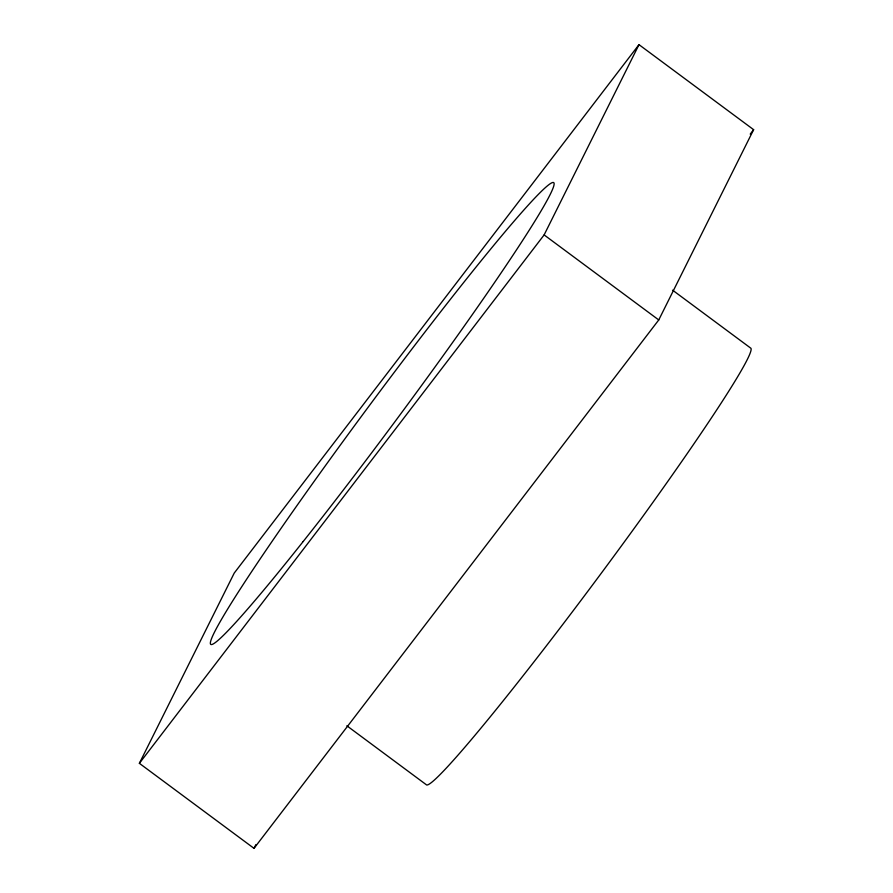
<?xml version="1.0" encoding="UTF-8"?>
<svg xmlns="http://www.w3.org/2000/svg" width="893" height="893" viewBox="0 0 893 893"><rect width="100%" height="100%" fill="white"/><g stroke="black" fill="none" stroke-linecap="round" stroke-linejoin="round"><path stroke-width="1.34" d="M139.375 763.325L234.245 573.049L638.986 44.65L753.625 129.675L658.755 319.951L254.014 848.35L139.375 763.325L544.127 234.915L638.986 44.65M254.014 848.35L255.867 844.622M750.232 134.106L753.625 129.675M672.585 290.169L750.868 348.237A272.041 14.243 -53.4 0 1 595.932 580.417A272.041 14.243 -53.4 0 1 426.251 784.679L346.852 725.775M544.127 234.915L658.755 319.951M303.185 541.515A287.568 15.058 -53.4 0 0 553.794 182.73A287.568 15.058 -53.4 0 0 289.678 515.964A287.568 15.058 -53.4 0 0 303.185 541.515"/></g></svg>
